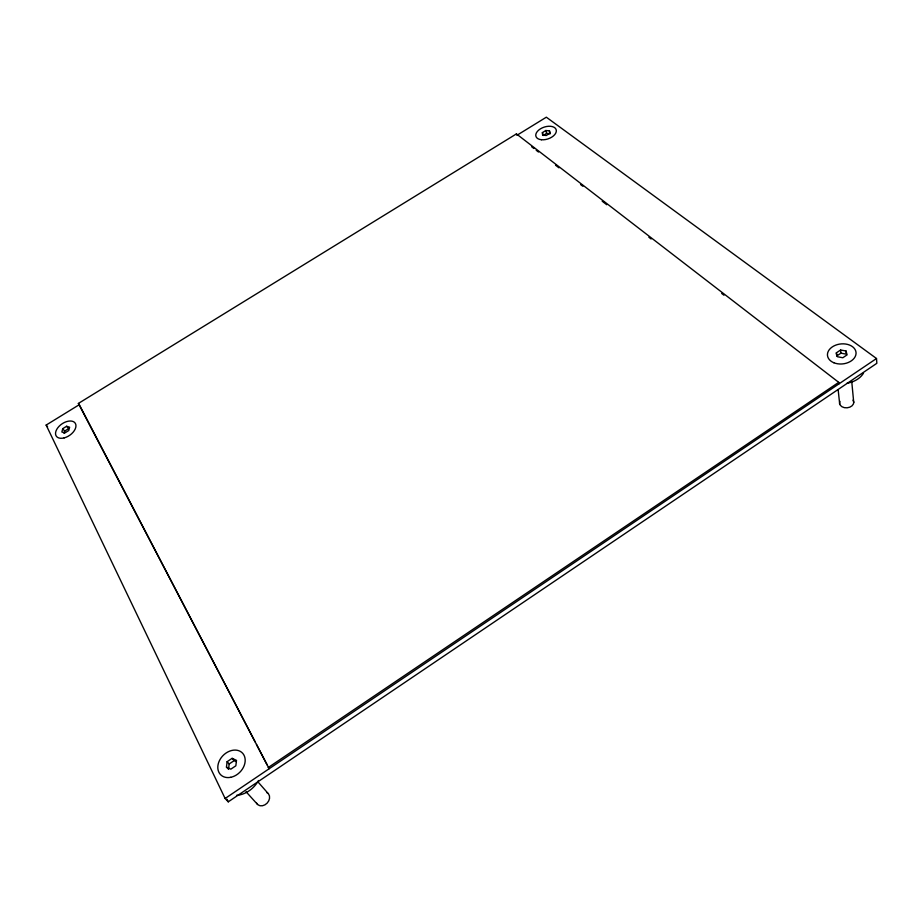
<?xml version="1.0" encoding="UTF-8"?>
<svg xmlns="http://www.w3.org/2000/svg" width="923" height="923" viewBox="0 0 923 923"><rect width="100%" height="100%" fill="white"/><g stroke="black" fill="none" stroke-linecap="round" stroke-linejoin="round"><path stroke-width="1.38" d="M228.512 769.39L229.169 763.979L227.127 761.683L232.123 758.325L236.484 760.367L235.85 765.802L230.819 769.171L226.458 767.105L227.127 761.683M62.752 428.653L61.864 431.999L64.864 432.945L68.752 430.545L69.617 427.211L66.618 426.264L62.752 428.653L64.645 431.087L64.056 433.314M78.374 403.443L79.297 404.678L46.15 425.076L225.12 798.487L228.258 801.833L876.85 363.304L876.504 358.516L546.335 117.198L516.915 135.3L516.418 133.904L78.374 403.443L269.158 768.744M268.178 767.578L838.719 382.341L516.418 133.904M225.12 798.487L876.504 358.516M229.169 763.979L234.154 760.621L236.334 761.648M836.665 356.036L840.922 353.174L846.299 354.155L845.987 350.982L840.599 350.002L836.33 352.874L836.55 354.986M542.389 132.612L545.816 130.501L549.473 130.87L550.293 133.754L546.647 133.374L543.232 135.496L542.389 132.612L542.597 135.116L546.254 135.508L549.693 133.374L549.473 130.87M64.645 431.087L68.498 428.71L66.618 426.264M531.648 146.757L533.932 148.511M536.205 150.264L538.478 152.03M555.554 165.205L558.957 167.836M580.579 184.531L582.863 186.284M602.2 201.214L606.757 204.733M648.857 237.234L651.13 238.988M721.682 293.445L723.955 295.21M246.014 791.692L257.517 804.406M226.458 767.105L227.831 768.628M232.123 758.325L234.154 760.621M257.725 781.631L268.074 793.411M46.15 425.076L47.581 426.888M79.297 404.678L255.163 741.919M256.502 744.469L267.162 764.902M227.012 799.249L228.258 801.833M845.987 350.982L847.106 354.847L842.814 357.743L837.415 356.74L836.33 352.874M545.816 130.501L546.647 133.374M838.719 382.341L838.88 383.922M838.142 389.691L839.676 403.974M840.599 350.002L840.922 353.174M851.71 381.187L853.752 402.705M863.513 373.088A22.014 15.529 -5.9 0 1 846.91 383.299M258.486 780.512A23.583 18.298 -46 0 1 236.565 795.338M853.014 400.121A7.13 5.146 -5 0 1 847.129 407.804A7.13 5.146 -5 0 1 839.918 401.309M266.782 792.511A7.626 6.034 -47.3 0 1 267.105 803.16A7.626 6.034 -47.3 0 1 256.582 803.125M541.432 139.742A10.649 6.196 -18.5 0 0 556.327 130.466A10.649 6.196 -18.5 0 0 540.405 128.862A10.649 6.196 -18.5 0 0 541.432 139.742M833.873 362.762A14.353 10.026 -6.3 0 0 856.036 353.728A14.353 10.026 -6.3 0 0 835.361 345.283A14.353 10.026 -6.3 0 0 833.873 362.762M64.16 437.894A11.468 6.888 -34.7 0 0 75.282 423.276A11.468 6.888 -34.7 0 0 57.814 427.764A11.468 6.888 -34.7 0 0 64.16 437.894M230.704 777.316A15.379 11.837 -45.5 0 0 243.73 754.714A15.379 11.837 -45.5 0 0 220.055 759.467A15.379 11.837 -45.5 0 0 230.704 777.316"/></g></svg>
